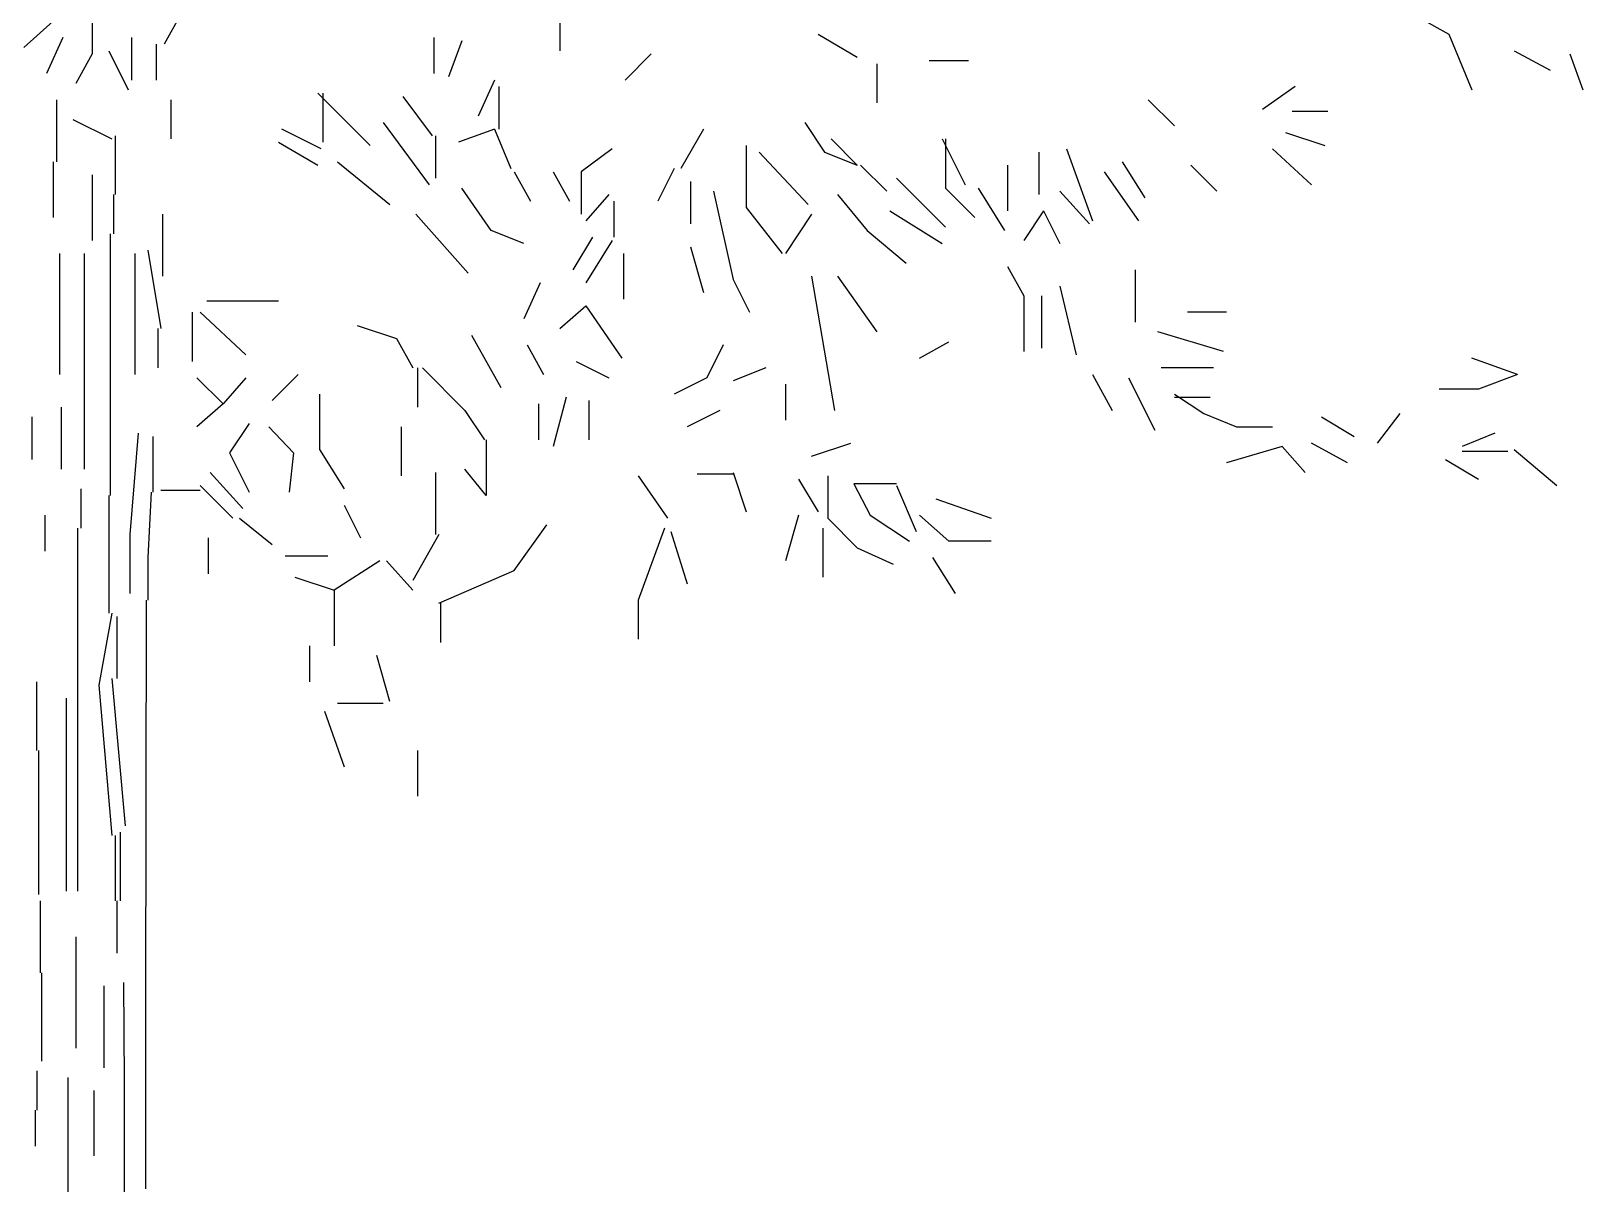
# Model space of a CAD drawing. Header units: millimetres. Extents: x 79741 to 173011, y 86123 to 135501.
# Drawn here: x 132055 to 134334, y 93043 to 94747 of the extents above; entities that cross this region are included whole.
import ezdxf

# ---------------------------------------------------------------- set-up
doc = ezdxf.new("R2010")
doc.units = ezdxf.units.MM

# ---------------------------------------------------------------- blocks, each defined once
blk = doc.blocks.new('A$C3941283F')
at = {"linetype": 'Continuous'}
for p, q in [((2676, 1456), (2676, 1392)), ((2676, 1456), (2676, 1392)), ((2592, 1400), (2628, 1432)), ((2784, 1440), (2764, 1404)), ((3248, 1440), (3248, 1396)), ((4300, 1436), (4336, 1416)), ((4300, 1436), (4336, 1416)), ((4300, 1436), (4336, 1416)), ((2640, 1412), (2620, 1368)), ((2724, 1412), (2724, 1360)), ((3094, 1412), (3094, 1368)), ((3094, 1412), (3094, 1368)), ((3094, 1412), (3094, 1368)), ((3094, 1412), (3094, 1368)), ((3094, 1412), (3094, 1368)), ((3094, 1412), (3094, 1368)), ((3094, 1412), (3094, 1368)), ((3094, 1412), (3094, 1368)), ((3094, 1412), (3094, 1368)), ((3128, 1408), (3112, 1364)), ((3128, 1408), (3112, 1364)), ((3128, 1408), (3112, 1364)), ((3564, 1416), (3612, 1388)), ((4336, 1416), (4364, 1348)), ((4336, 1416), (4364, 1348)), ((4336, 1416), (4364, 1348)), ((4336, 1416), (4364, 1348)), ((4336, 1416), (4364, 1348)), ((2676, 1392), (2656, 1356)), ((2696, 1396), (2720, 1348)), ((2696, 1396), (2720, 1348)), ((2754, 1404), (2754, 1360)), ((3360, 1392), (3328, 1360)), ((4416, 1396), (4460, 1372)), ((4416, 1396), (4460, 1372)), ((4416, 1396), (4460, 1372)), ((4416, 1396), (4460, 1372)), ((4416, 1396), (4460, 1372)), ((4416, 1396), (4460, 1372)), ((4416, 1396), (4460, 1372)), ((4416, 1396), (4460, 1372)), ((4484, 1392), (4500, 1348)), ((4484, 1392), (4500, 1348)), ((4484, 1392), (4500, 1348)), ((4484, 1392), (4500, 1348)), ((4484, 1392), (4500, 1348)), ((4484, 1392), (4500, 1348)), ((4484, 1392), (4500, 1348)), ((4484, 1392), (4500, 1348)), ((4484, 1392), (4500, 1348)), ((4484, 1392), (4500, 1348)), ((4484, 1392), (4500, 1348)), ((4484, 1392), (4500, 1348)), ((4484, 1392), (4500, 1348)), ((3636, 1380), (3636, 1332)), ((3636, 1380), (3636, 1332)), ((3636, 1380), (3636, 1332)), ((3636, 1380), (3636, 1332)), ((3700, 1384), (3748, 1384)), ((3700, 1384), (3748, 1384)), ((3700, 1384), (3748, 1384)), ((3700, 1384), (3748, 1384)), ((3700, 1384), (3748, 1384)), ((3168, 1360), (3148, 1316)), ((3168, 1360), (3148, 1316)), ((3174, 1300), (3174, 1352)), ((4148, 1352), (4108, 1324)), ((4148, 1352), (4108, 1324)), ((2632, 1336), (2632, 1260)), ((2632, 1336), (2632, 1260)), ((2632, 1336), (2632, 1260)), ((2632, 1336), (2632, 1260)), ((2632, 1336), (2632, 1260)), ((2772, 1336), (2772, 1288)), ((2952, 1344), (3016, 1280)), ((2952, 1344), (3016, 1280)), ((2952, 1344), (3016, 1280)), ((2952, 1344), (3016, 1280)), ((2952, 1344), (3016, 1280)), ((2958, 1344), (2958, 1284)), ((2958, 1344), (2958, 1284)), ((3056, 1340), (3092, 1292)), ((4000, 1304), (3968, 1336)), ((4000, 1304), (3968, 1336)), ((4000, 1304), (3968, 1336)), ((2652, 1312), (2700, 1288)), ((2652, 1312), (2700, 1288)), ((4144, 1322), (4188, 1322)), ((2704, 1292), (2704, 1220)), ((2704, 1292), (2704, 1220)), ((2956, 1276), (2908, 1300)), ((2956, 1276), (2908, 1300)), ((2956, 1276), (2908, 1300)), ((2956, 1276), (2908, 1300)), ((3032, 1308), (3088, 1232)), ((3032, 1308), (3088, 1232)), ((3032, 1308), (3088, 1232)), ((3032, 1308), (3088, 1232)), ((3032, 1308), (3088, 1232)), ((3096, 1292), (3096, 1240)), ((3096, 1292), (3096, 1240)), ((3096, 1292), (3096, 1240)), ((3096, 1292), (3096, 1240)), ((3168, 1300), (3124, 1284)), ((3168, 1300), (3124, 1284)), ((3168, 1300), (3124, 1284)), ((3168, 1300), (3124, 1284)), ((3168, 1300), (3124, 1284)), ((3168, 1300), (3124, 1284)), ((3168, 1300), (3124, 1284)), ((3168, 1300), (3124, 1284)), ((3168, 1300), (3188, 1252)), ((3168, 1300), (3188, 1252)), ((3424, 1300), (3396, 1252)), ((3548, 1308), (3572, 1272)), ((3548, 1308), (3572, 1272)), ((3548, 1308), (3572, 1272)), ((3548, 1308), (3572, 1272)), ((3548, 1308), (3572, 1272)), ((3548, 1308), (3572, 1272)), ((3548, 1308), (3572, 1272)), ((3548, 1308), (3572, 1272)), ((3548, 1308), (3572, 1272)), ((4136, 1296), (4184, 1280)), ((4136, 1296), (4184, 1280)), ((4136, 1296), (4184, 1280)), ((4136, 1296), (4184, 1280)), ((2904, 1284), (2952, 1256)), ((2904, 1284), (2952, 1256)), ((2904, 1284), (2952, 1256)), ((2904, 1284), (2952, 1256)), ((3312, 1276), (3274, 1248)), ((3476, 1280), (3476, 1204)), ((3580, 1288), (3612, 1256)), ((3580, 1288), (3612, 1256)), ((3580, 1288), (3612, 1256)), ((3580, 1288), (3612, 1256)), ((3716, 1288), (3744, 1232)), ((3716, 1288), (3744, 1232)), ((3716, 1288), (3744, 1232)), ((3720, 1288), (3720, 1228)), ((3720, 1288), (3720, 1228)), ((3868, 1276), (3900, 1188)), ((3868, 1276), (3900, 1188)), ((4120, 1276), (4168, 1232)), ((2628, 1260), (2628, 1192)), ((2628, 1260), (2628, 1192)), ((2976, 1260), (3040, 1208)), ((2976, 1260), (3040, 1208)), ((2976, 1260), (3040, 1208)), ((2976, 1260), (3040, 1208)), ((2976, 1260), (3040, 1208)), ((2976, 1260), (3040, 1208)), ((3492, 1272), (3552, 1208)), ((3572, 1272), (3612, 1256)), ((3572, 1272), (3612, 1256)), ((3572, 1272), (3612, 1256)), ((3572, 1272), (3612, 1256)), ((3572, 1272), (3612, 1256)), ((3572, 1272), (3612, 1256)), ((3572, 1272), (3612, 1256)), ((3572, 1272), (3612, 1256)), ((3572, 1272), (3612, 1256)), ((3616, 1256), (3648, 1224)), ((3616, 1256), (3648, 1224)), ((3796, 1256), (3796, 1200)), ((3834, 1272), (3834, 1220)), ((3936, 1260), (3964, 1216)), ((3936, 1260), (3964, 1216)), ((3936, 1260), (3964, 1216)), ((3936, 1260), (3964, 1216)), ((3936, 1260), (3964, 1216)), ((4020, 1256), (4052, 1224)), ((2676, 1244), (2676, 1164)), ((2676, 1244), (2676, 1164)), ((3192, 1248), (3212, 1212)), ((3240, 1248), (3260, 1212)), ((3240, 1248), (3260, 1212)), ((3274, 1248), (3274, 1196)), ((3388, 1252), (3368, 1212)), ((3408, 1236), (3408, 1184)), ((3660, 1240), (3720, 1180)), ((3914, 1248), (3956, 1188)), ((2702, 1220), (2702, 1172)), ((2702, 1220), (2702, 1172)), ((3164, 1176), (3128, 1228)), ((3308, 1220), (3280, 1188)), ((3308, 1220), (3280, 1188)), ((3308, 1220), (3280, 1188)), ((3308, 1220), (3280, 1188)), ((3436, 1224), (3460, 1116)), ((3588, 1220), (3624, 1176)), ((3588, 1220), (3624, 1176)), ((3720, 1228), (3756, 1192)), ((3720, 1228), (3756, 1192)), ((3760, 1228), (3792, 1176)), ((3760, 1228), (3792, 1176)), ((3760, 1228), (3792, 1176)), ((3860, 1224), (3896, 1184)), ((3860, 1224), (3896, 1184)), ((3860, 1224), (3896, 1184)), ((3860, 1224), (3896, 1184)), ((3860, 1224), (3896, 1184)), ((3860, 1224), (3896, 1184)), ((3314, 1212), (3314, 1168)), ((3314, 1212), (3314, 1168)), ((3476, 1204), (3520, 1148)), ((3652, 1200), (3716, 1160)), ((3840, 1200), (3816, 1164)), ((3840, 1200), (3816, 1164)), ((3840, 1200), (3816, 1164)), ((3840, 1200), (3860, 1160)), ((2762, 1196), (2762, 1120)), ((3072, 1196), (3136, 1124)), ((3556, 1196), (3524, 1148)), ((2698, 1172), (2698, 852)), ((3204, 1160), (3164, 1176)), ((3288, 1168), (3264, 1128)), ((3312, 1164), (3280, 1112)), ((3312, 1164), (3280, 1112)), ((3312, 1164), (3280, 1112)), ((3624, 1176), (3672, 1136)), ((3624, 1176), (3672, 1136)), ((2636, 1148), (2636, 1000)), ((2636, 1148), (2636, 1000)), ((2666, 1148), (2666, 884)), ((2728, 1148), (2728, 1000)), ((2728, 1148), (2728, 1000)), ((2744, 1152), (2760, 1056)), ((2744, 1152), (2760, 1056)), ((2744, 1152), (2760, 1056)), ((3326, 1148), (3326, 1092)), ((3408, 1156), (3424, 1100)), ((3408, 1156), (3424, 1100)), ((3796, 1132), (3816, 1096)), ((3796, 1132), (3816, 1096)), ((3796, 1132), (3816, 1096)), ((3796, 1132), (3816, 1096)), ((3796, 1132), (3816, 1096)), ((3796, 1132), (3816, 1096)), ((3952, 1128), (3952, 1064)), ((3952, 1128), (3952, 1064)), ((3952, 1128), (3952, 1064)), ((3952, 1128), (3952, 1064)), ((3952, 1128), (3952, 1064)), ((3952, 1128), (3952, 1064)), ((3224, 1112), (3204, 1068)), ((3460, 1116), (3480, 1076)), ((3556, 1120), (3584, 956)), ((3556, 1120), (3584, 956)), ((3556, 1120), (3584, 956)), ((3588, 1120), (3636, 1052)), ((3860, 1108), (3880, 1024)), ((2816, 1090), (2904, 1090)), ((3248, 1056), (3280, 1084)), ((3248, 1056), (3280, 1084)), ((3280, 1084), (3324, 1020)), ((3280, 1084), (3324, 1020)), ((3816, 1096), (3816, 1028)), ((3816, 1096), (3816, 1028)), ((3816, 1096), (3816, 1028)), ((3816, 1096), (3816, 1028)), ((3816, 1096), (3816, 1028)), ((3816, 1096), (3816, 1028)), ((3838, 1032), (3838, 1096)), ((2798, 1076), (2798, 1016)), ((2798, 1076), (2798, 1016)), ((2798, 1076), (2798, 1016)), ((2798, 1076), (2798, 1016)), ((2798, 1076), (2798, 1016)), ((2798, 1076), (2798, 1016)), ((2808, 1076), (2864, 1024)), ((2808, 1076), (2864, 1024)), ((4064, 1076), (4016, 1076)), ((2756, 1056), (2756, 1008)), ((2756, 1056), (2756, 1008)), ((3000, 1060), (3048, 1044)), ((3000, 1060), (3048, 1044)), ((3140, 1048), (3176, 984)), ((4060, 1028), (3980, 1052)), ((3048, 1044), (3068, 1008)), ((3208, 1036), (3228, 1000)), ((3448, 1036), (3428, 996)), ((3688, 1020), (3724, 1040)), ((3074, 1008), (3074, 960)), ((3080, 1008), (3132, 956)), ((3268, 1016), (3308, 996)), ((3268, 1016), (3308, 996)), ((3500, 1008), (3460, 992)), ((4048, 1008), (3984, 1008)), ((4048, 1008), (3984, 1008)), ((4048, 1008), (3984, 1008)), ((4048, 1008), (3984, 1008)), ((4048, 1008), (3984, 1008)), ((4420, 1000), (4364, 1020)), ((2804, 996), (2836, 964)), ((2804, 996), (2836, 964)), ((2864, 996), (2836, 964)), ((2928, 1000), (2896, 968)), ((2928, 1000), (2896, 968)), ((2928, 1000), (2896, 968)), ((2928, 1000), (2896, 968)), ((3428, 996), (3388, 976)), ((3524, 988), (3524, 944)), ((3900, 1000), (3924, 956)), ((3944, 996), (3976, 932)), ((4420, 1000), (4372, 982)), ((4420, 1000), (4372, 982)), ((4420, 1000), (4372, 982)), ((2954, 976), (2954, 908)), ((3256, 972), (3240, 912)), ((3256, 972), (3240, 912)), ((3256, 972), (3240, 912)), ((4000, 976), (4036, 952)), ((4000, 972), (4044, 972)), ((4000, 972), (4044, 972)), ((4000, 972), (4044, 972)), ((4000, 972), (4044, 972)), ((4372, 982), (4324, 982)), ((4372, 982), (4324, 982)), ((4372, 982), (4324, 982)), ((2638, 960), (2638, 884)), ((2836, 964), (2804, 936)), ((3132, 956), (3156, 920)), ((3222, 964), (3222, 920)), ((3284, 920), (3284, 968)), ((3284, 920), (3284, 968)), ((3444, 956), (3404, 936)), ((4036, 952), (4076, 936)), ((4276, 952), (4248, 916)), ((2602, 948), (2602, 896)), ((2868, 940), (2844, 904)), ((2868, 940), (2844, 904)), ((2868, 940), (2844, 904)), ((2868, 940), (2844, 904)), ((2868, 940), (2844, 904)), ((2868, 940), (2844, 904)), ((2892, 936), (2922, 904)), ((3054, 936), (3054, 876)), ((3054, 936), (3054, 876)), ((3054, 936), (3054, 876)), ((4076, 936), (4120, 936)), ((4180, 948), (4220, 924)), ((4180, 948), (4220, 924)), ((2732, 928), (2722, 804)), ((2732, 928), (2722, 804)), ((2750, 924), (2750, 856)), ((3158, 920), (3158, 852)), ((3158, 920), (3158, 852)), ((3158, 920), (3158, 852)), ((3556, 900), (3604, 916)), ((3556, 900), (3604, 916)), ((3556, 900), (3604, 916)), ((3556, 900), (3604, 916)), ((3556, 900), (3604, 916)), ((4132, 912), (4064, 892)), ((4132, 912), (4160, 880)), ((4212, 892), (4168, 916)), ((4212, 892), (4168, 916)), ((4392, 928), (4352, 912)), ((2844, 904), (2868, 856)), ((2844, 904), (2868, 856)), ((2844, 904), (2868, 856)), ((2844, 904), (2868, 856)), ((2844, 904), (2868, 856)), ((2844, 904), (2868, 856)), ((2922, 904), (2917, 856)), ((2954, 908), (2984, 860)), ((4332, 896), (4372, 872)), ((4352, 906), (4408, 906)), ((4352, 906), (4408, 906)), ((4352, 906), (4408, 906)), ((4416, 908), (4468, 864)), ((2820, 880), (2860, 836)), ((2820, 880), (2860, 836)), ((3096, 880), (3096, 804)), ((3096, 880), (3096, 804)), ((3096, 880), (3096, 804)), ((3158, 852), (3132, 884)), ((3158, 852), (3132, 884)), ((3158, 852), (3132, 884)), ((3344, 876), (3380, 824)), ((3344, 876), (3380, 824)), ((3344, 876), (3380, 824)), ((3344, 876), (3380, 824)), ((3344, 876), (3380, 824)), ((3344, 876), (3380, 824)), ((3344, 876), (3380, 824)), ((3460, 878), (3416, 878)), ((3460, 878), (3416, 878)), ((3460, 880), (3476, 832)), ((3460, 880), (3476, 832)), ((3460, 880), (3476, 832)), ((3460, 880), (3476, 832)), ((3460, 880), (3476, 832)), ((3460, 880), (3476, 832)), ((3576, 876), (3576, 824)), ((3576, 876), (3576, 824)), ((2662, 860), (2662, 812)), ((2748, 856), (2744, 776)), ((2748, 856), (2744, 776)), ((2748, 856), (2744, 776)), ((2808, 858), (2760, 858)), ((2808, 858), (2760, 858)), ((2808, 864), (2848, 824)), ((2808, 864), (2848, 824)), ((2808, 864), (2848, 824)), ((2808, 864), (2848, 824)), ((2808, 864), (2848, 824)), ((2808, 864), (2848, 824)), ((2808, 864), (2848, 824)), ((2808, 864), (2848, 824)), ((2808, 864), (2848, 824)), ((2808, 864), (2848, 824)), ((2808, 864), (2848, 824)), ((2808, 864), (2848, 824)), ((3540, 872), (3564, 832)), ((3660, 866), (3608, 866)), ((3608, 866), (3628, 828)), ((3660, 864), (3684, 808)), ((3660, 864), (3684, 808)), ((3660, 864), (3684, 808)), ((2696, 852), (2696, 708)), ((2696, 852), (2696, 708)), ((2696, 852), (2696, 708)), ((2984, 840), (3004, 800)), ((2984, 840), (3004, 800)), ((2984, 840), (3004, 800)), ((2984, 840), (3004, 800)), ((2984, 840), (3004, 800)), ((2984, 840), (3004, 800)), ((3708, 848), (3776, 824)), ((3708, 848), (3776, 824)), ((3708, 848), (3776, 824)), ((2618, 828), (2618, 784)), ((2618, 828), (2618, 784)), ((2618, 828), (2618, 784)), ((2856, 824), (2896, 792)), ((2856, 824), (2896, 792)), ((2856, 824), (2896, 792)), ((3540, 828), (3524, 772)), ((3576, 824), (3612, 788)), ((3576, 824), (3612, 788)), ((3628, 828), (3676, 796)), ((3688, 828), (3724, 796)), ((2658, 812), (2658, 440)), ((2722, 804), (2722, 732)), ((2722, 804), (2722, 732)), ((2818, 756), (2818, 800)), ((3100, 804), (3068, 748)), ((3192, 760), (3232, 816)), ((3376, 812), (3344, 724)), ((3384, 808), (3404, 744)), ((3384, 808), (3404, 744)), ((3384, 808), (3404, 744)), ((3384, 808), (3404, 744)), ((3570, 812), (3570, 752)), ((3570, 812), (3570, 752)), ((3570, 812), (3570, 752)), ((3612, 788), (3656, 768)), ((3612, 788), (3656, 768)), ((3612, 788), (3656, 768)), ((3612, 788), (3656, 768)), ((3612, 788), (3656, 768)), ((3776, 796), (3724, 796)), ((3776, 796), (3724, 796)), ((3776, 796), (3724, 796)), ((3776, 796), (3724, 796)), ((3776, 796), (3724, 796)), ((3776, 796), (3724, 796)), ((2744, 776), (2744, 724)), ((2744, 776), (2744, 724)), ((2744, 776), (2744, 724)), ((2912, 778), (2964, 778)), ((2912, 778), (2964, 778)), ((2912, 778), (2964, 778)), ((2912, 778), (2964, 778)), ((3028, 772), (2972, 736)), ((3028, 772), (2972, 736)), ((3036, 772), (3068, 736)), ((3036, 772), (3068, 736)), ((3100, 720), (3192, 760)), ((3704, 776), (3732, 732)), ((3704, 776), (3732, 732)), ((2924, 752), (2972, 736)), ((2924, 752), (2972, 736)), ((2924, 752), (2972, 736)), ((2924, 752), (2972, 736)), ((2742, 724), (2741, 224)), ((2742, 724), (2741, 224)), ((2742, 724), (2741, 224)), ((2972, 736), (2972, 668)), ((3344, 724), (3344, 676)), ((2700, 708), (2684, 620)), ((2700, 708), (2684, 620)), ((2700, 708), (2684, 620)), ((2706, 704), (2706, 628)), ((2706, 704), (2706, 628)), ((2706, 704), (2706, 628)), ((2706, 704), (2706, 628)), ((3102, 720), (3102, 672)), ((2942, 624), (2942, 668)), ((3040, 600), (3024, 656)), ((2700, 628), (2716, 448)), ((2700, 628), (2716, 448)), ((2608, 540), (2608, 624)), ((2684, 620), (2700, 436)), ((2644, 604), (2644, 436)), ((2976, 598), (3032, 598)), ((2960, 588), (2984, 520)), ((2960, 588), (2984, 520)), ((2960, 588), (2984, 520)), ((2960, 588), (2984, 520)), ((2960, 588), (2984, 520)), ((2610, 540), (2610, 364)), ((3074, 540), (3074, 484)), ((3074, 540), (3074, 484)), ((3074, 540), (3074, 484)), ((3074, 540), (3074, 484)), ((2658, 440), (2658, 368)), ((2710, 440), (2710, 356)), ((2710, 440), (2710, 356)), ((2710, 440), (2710, 356)), ((2710, 440), (2710, 356)), ((2710, 440), (2710, 356)), ((2710, 440), (2710, 356)), ((2710, 440), (2710, 356)), ((2710, 440), (2710, 356)), ((2710, 440), (2710, 356)), ((2644, 436), (2644, 368)), ((2644, 436), (2644, 368)), ((2704, 436), (2704, 356)), ((2612, 356), (2612, 268)), ((2612, 356), (2612, 268)), ((2706, 356), (2706, 292)), ((2706, 356), (2706, 292)), ((2706, 356), (2706, 292)), ((2656, 312), (2656, 176)), ((2656, 312), (2656, 176)), ((2656, 312), (2656, 176)), ((2656, 312), (2656, 176)), ((2656, 312), (2656, 176)), ((2614, 268), (2614, 160)), ((2690, 252), (2690, 152)), ((2690, 252), (2690, 152)), ((2690, 252), (2690, 152)), ((2690, 252), (2690, 152)), ((2690, 252), (2690, 152)), ((2690, 252), (2690, 152)), ((2714, 256), (2715, 136)), ((2714, 256), (2715, 136)), ((2714, 256), (2715, 136)), ((2714, 256), (2715, 136)), ((2714, 256), (2715, 136)), ((2714, 256), (2715, 136)), ((2714, 256), (2715, 136)), ((2741, 224), (2741, 4)), ((2741, 224), (2741, 4)), ((2741, 224), (2741, 4)), ((2608, 148), (2608, 100)), ((2646, 140), (2646, 0)), ((2715, 136), (2715, 0)), ((2715, 136), (2715, 0)), ((2715, 136), (2715, 0)), ((2715, 136), (2715, 0)), ((2715, 136), (2715, 0)), ((2715, 136), (2715, 0)), ((2715, 136), (2715, 0)), ((2678, 124), (2678, 44)), ((2678, 124), (2678, 44)), ((2678, 124), (2678, 44)), ((2678, 124), (2678, 44)), ((2678, 124), (2678, 44)), ((2678, 124), (2678, 44)), ((2606, 100), (2606, 56))]:
    blk.add_line(p, q, dxfattribs=at)

msp = doc.modelspace()

# ---------------------------------------------------------------- block references
at = {"xscale": 1.2, "yscale": 1.2, "zscale": 1.2}
msp.add_blockref('A$C3941283F', (128934.2, 93042.8), dxfattribs=at)

doc.saveas('drawing.dxf')
